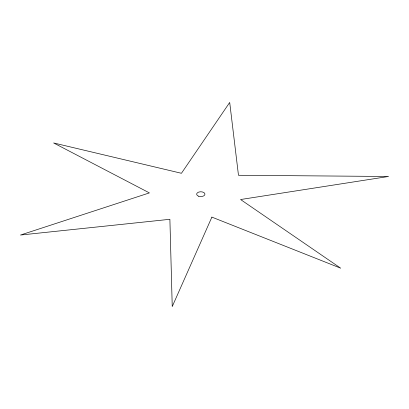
<?xml version="1.0" encoding="UTF-8"?>
<svg xmlns="http://www.w3.org/2000/svg" width="409" height="409" viewBox="0 0 409 409"><rect width="100%" height="100%" fill="white"/><g stroke="black" fill="none" stroke-linecap="round" stroke-linejoin="round"><path stroke-width="0.61" d="M211.888 217.113L172.24 306.556L169.888 219.301L20.45 235.042L149.403 192.9L53.625 142.961L181.438 173.288L229.7 102.444L238.473 175.277L388.55 176.478L240.574 199.526L340.702 268.192L211.888 217.113M198.723 196.248A4.156 2.403 0 0 0 204.96 194.168A4.156 2.403 0 0 0 198.723 192.092A4.156 2.403 0 0 0 198.723 196.248"/></g></svg>
